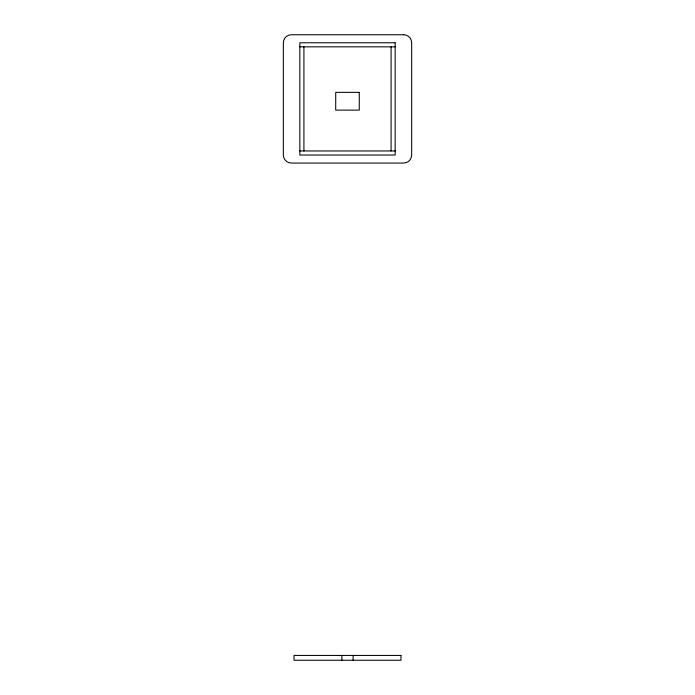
<?xml version="1.0" encoding="UTF-8"?>
<svg xmlns="http://www.w3.org/2000/svg" width="695" height="695" viewBox="0 0 695 695"><rect width="100%" height="100%" fill="white"/><g stroke="black" fill="none" stroke-linecap="round" stroke-linejoin="round"><path stroke-width="1.04" d="M299.84 46.843L395.16 46.843M299.84 150.963L395.16 150.963M391.085 46.843L391.085 150.963M353.112 655.437L353.112 660.25M341.888 655.437L341.888 660.25M303.915 46.843L303.915 150.963M403.639 34.75L291.361 34.75A8.019 8.019 0 0 0 283.343 42.769L283.343 155.037A8.019 8.019 0 0 0 291.361 163.056L403.639 163.056A8.019 8.019 0 0 0 411.657 155.037L411.657 42.769A8.019 8.019 0 0 0 403.639 34.75M395.16 42.769L299.84 42.769L299.84 155.037L395.16 155.037L395.16 42.769M359.272 92.357L335.711 92.357L335.711 110.131L359.272 110.131L359.272 92.357M400.972 655.437L294.028 655.437L294.028 660.25L400.972 660.25L400.972 655.437"/></g></svg>
